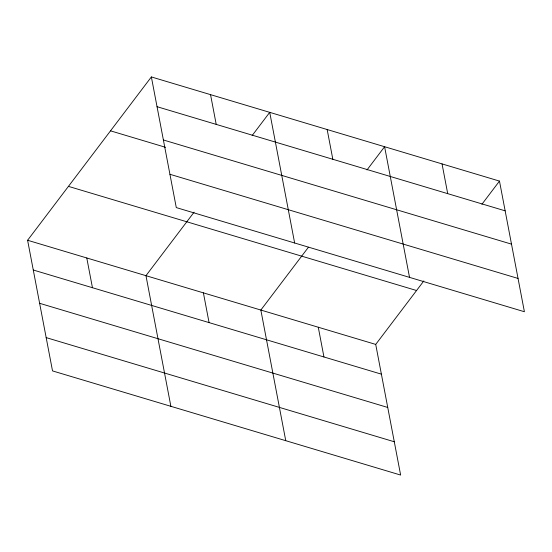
<?xml version="1.0" encoding="UTF-8"?>
<svg xmlns="http://www.w3.org/2000/svg" width="552" height="552" viewBox="0 0 552 552"><rect width="100%" height="100%" fill="white"/><g stroke="black" fill="none" stroke-linecap="round" stroke-linejoin="round"><path stroke-width="0.83" d="M423.832 280.92L375.719 344.413L400.635 475.058L52.523 370.909L27.6 240.265L151.365 76.942L499.477 181.09L524.4 311.735L176.281 207.587L151.365 76.942M194.076 212.182L145.963 275.676L170.879 406.32M252.147 135.55L269.721 112.353L294.644 242.997M308.43 247.234L260.841 310.045L285.757 440.689M367.025 169.919L384.599 146.722L409.522 277.366M481.903 204.288L499.477 181.09M157.037 106.688L505.149 210.836M163.392 139.98L511.504 244.136M110.524 130.838L165.593 147.315M169.933 174.287L518.045 278.443M68.441 186.369L416.56 290.518M27.6 240.265L375.719 344.413M33.272 270.011L381.391 374.159M39.627 303.303L387.739 407.459M46.168 337.61L394.287 441.766M442.042 163.903L447.713 193.655M327.163 129.534L332.835 159.28M318.276 327.226L323.948 356.978M210.54 94.647L216.218 124.393M203.398 292.857L209.07 322.603M86.781 257.97L92.453 287.716"/></g></svg>
